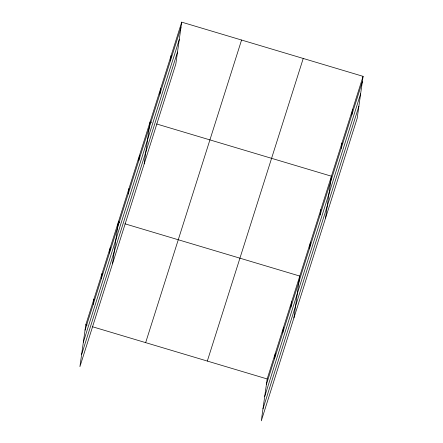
<?xml version="1.0" encoding="UTF-8"?>
<svg xmlns="http://www.w3.org/2000/svg" width="443" height="443" viewBox="0 0 443 443"><rect width="100%" height="100%" fill="white"/><g stroke="black" fill="none" stroke-linecap="round" stroke-linejoin="round"><path stroke-width="0.66" d="M181.713 22.15L85.798 324.752L79.912 366.654L175.827 64.047L181.713 22.15L363.088 76.346L357.202 118.248L261.287 420.85L267.173 378.953L363.088 76.346M93.191 304.435L93.949 299.031M101.347 278.713L102.106 273.309M109.499 252.992L110.257 247.587M112.522 263.768L118.408 221.865L119.71 222.259M128.199 193.984L128.963 188.58M138.753 160.698L139.512 155.294M144.174 163.91L150.061 122.008L151.362 122.395M159.851 94.126L160.61 88.722M170.405 60.841L171.164 55.436M274.566 358.631L275.33 353.232M282.723 332.909L283.481 327.51M290.874 307.187L291.632 301.788M293.897 317.963L299.784 276.067L124.915 223.809M309.579 248.18L310.338 242.781M320.128 214.894L320.887 209.495M325.55 218.106L331.436 176.209L156.567 123.951M341.232 148.322L341.99 142.923M351.781 115.036L352.539 109.637M85.039 330.151L180.954 27.549M83.345 342.201L179.26 39.593M81.601 354.605L177.516 52.003M145.653 342.638L241.568 40.036M207.318 361.067L303.233 58.465M266.415 384.352L362.33 81.75M264.726 396.396L360.641 93.794M262.981 408.806L358.896 106.204M85.798 324.752L87.099 325.14M92.305 326.696L267.173 378.953"/></g></svg>
